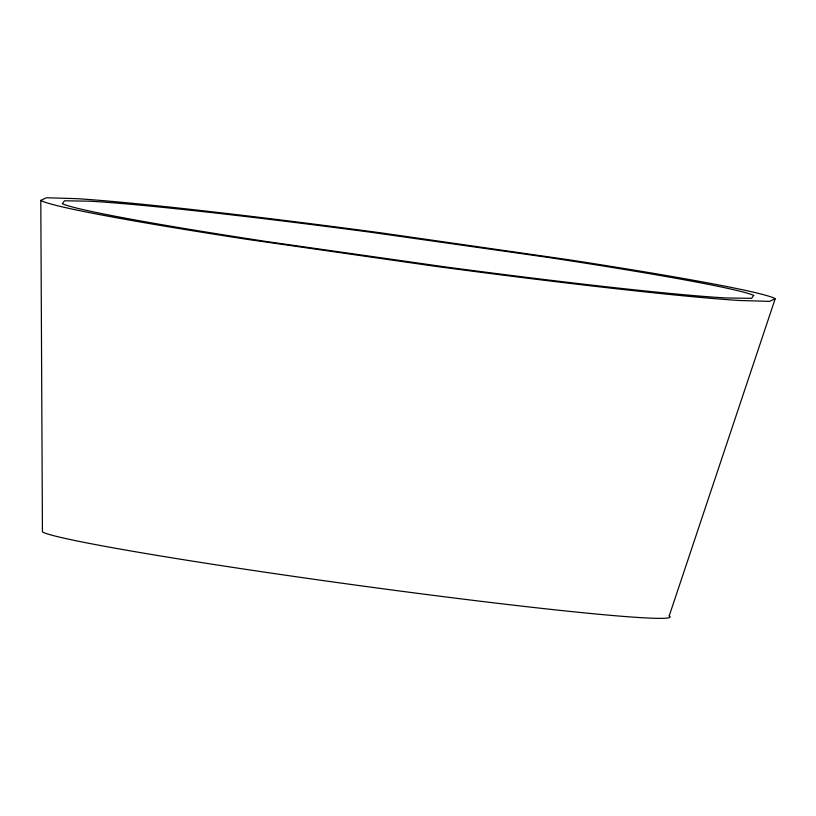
<?xml version="1.0" encoding="UTF-8"?>
<svg xmlns="http://www.w3.org/2000/svg" width="816" height="816" viewBox="0 0 816 816"><rect width="100%" height="100%" fill="white"/><g stroke="black" fill="none" stroke-linecap="round" stroke-linejoin="round"><path stroke-width="1.22" d="M669.191 615.937L775.2 298.727A366.282 12.781 7.8 0 0 568.456 259.712L381.256 232.897A375.921 13.117 7.8 0 0 76.653 198.655L46.39 197.758L40.8 200.399L42.432 531.92A317.21 11.067 7.8 0 0 380.195 588.407A317.21 11.067 7.8 0 0 669.151 615.927M753.698 295.433L751.567 298.35L726.016 297.952A355.133 12.393 7.8 0 1 445.281 266.914L267.444 241.658A345.739 12.067 7.8 0 1 62.322 203.714L64.474 200.797L90.025 201.195A355.133 12.393 7.8 0 1 370.77 232.234L548.597 257.489A345.739 12.067 7.8 0 1 753.719 295.433M775.2 298.727L769.61 301.369L739.378 300.482A375.921 13.117 7.8 0 1 434.744 266.23L247.564 239.414A366.282 12.781 7.8 0 1 40.81 200.399"/></g></svg>
